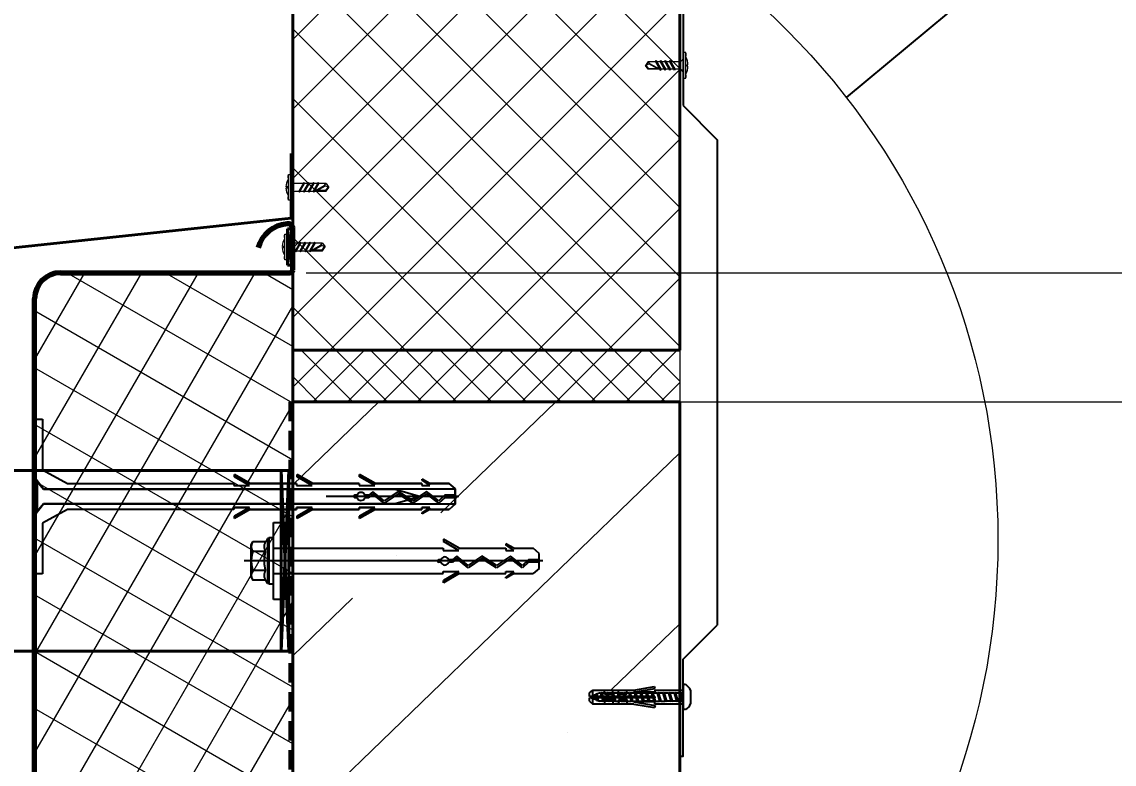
# Model space of a CAD drawing. Header units: millimetres. Extents: x -3689 to 2955806, y -724709 to -635850.
# Drawn here: x 2945288.7 to 2945712, y -717376.2 to -717088.6 of the extents above; entities that cross this region are included whole.
import ezdxf
from ezdxf import colors
from ezdxf.entities.mleader import LeaderData, LeaderLine
from ezdxf.math import Vec2, Vec3

# ---------------------------------------------------------------- set-up
doc = ezdxf.new("R2010")
doc.units = ezdxf.units.MM
doc.linetypes.add('DASHED2', pattern=[0.375, 0.25, -0.125])
for name, color, linetype, lineweight in [('0_текст', 7, 'Continuous', 0), ('_PP_Hatch', 9, 'Continuous', 9), ('_PP_Primary Line Continuous', 3, 'Continuous', 40), ('_Выноска', 7, 'Continuous', 15), ('K_Dim', 165, 'Continuous', 13), ('гидроветрозащита', 10, 'Continuous', 70), ('Гидроизоляция монолита', 30, 'DASHED2', 50), ('Штрих Мин. Вата', 40, 'Continuous', 15)]:
    doc.layers.add(name, color=color, linetype=linetype, lineweight=lineweight)
doc.layers.add('S-METL', color=14, linetype='Continuous')
doc.styles.add('SPDS', font='isocpeui.ttf')

# ---------------------------------------------------------------- blocks, each defined once
blk = doc.blocks.new('*U395')
for points in [[(-60.61, -10.61), (-50, 0)], [(-50, 0), (100.39, 0)], [(111, -10.61), (100.39, 0)], [(-80.61, -11.61), (-90.61, -11.61), (-90.61, -10.61), (-60.61, -10.61)], [(131, -11.61), (141, -11.61), (141, -10.61), (111, -10.61)]]:
    blk.add_lwpolyline(points)
blk = doc.blocks.new('шуруп 4х40')
at = {"color": 0}
for p, q in [((-1.13, 5.33), (0, 5.33)), ((0, -5.33), (0, 5.33)), ((-3.23, -2.91), (-3.23, 2.91)), ((0, 1.92), (0.08, 2)), ((0.79, -1.73), (0, 1.1)), ((1.1, -2), (0.08, 2)), ((0.08, 2), (0.39, 1.73)), ((1.36, -1.73), (0.39, 1.73)), ((2.26, 1.73), (0.39, 1.73)), ((2.26, 1.73), (2.52, 2)), ((3.23, -1.73), (2.26, 1.73)), ((3.54, -2), (2.52, 2)), ((2.52, 2), (2.83, 1.73)), ((3.8, -1.73), (2.83, 1.73)), ((2.83, 1.73), (4.66, 1.73)), ((4.66, 1.73), (4.92, 2)), ((5.63, -1.73), (4.66, 1.73)), ((5.94, -2), (4.92, 2)), ((4.92, 2), (5.23, 1.73)), ((6.2, -1.73), (5.23, 1.73)), ((5.23, 1.73), (7.09, 1.73)), ((7.09, 1.73), (7.35, 2)), ((8.06, -1.73), (7.09, 1.73)), ((8.37, -2), (7.35, 2)), ((7.35, 2), (7.66, 1.73)), ((8.63, -1.73), (7.66, 1.73)), ((9.53, 1.73), (7.66, 1.73)), ((9.53, 1.73), (9.78, 2)), ((10.5, -1.73), (9.53, 1.73)), ((10.81, -2), (9.78, 2)), ((9.78, 2), (10.09, 1.73)), ((11.06, -1.73), (10.09, 1.73)), ((11.96, 1.73), (10.09, 1.73)), ((11.96, 1.73), (12.22, 2)), ((12.93, -1.73), (11.96, 1.73)), ((13.24, -2), (12.22, 2)), ((12.22, 2), (12.53, 1.73)), ((13.5, -1.73), (12.53, 1.73)), ((12.53, 1.73), (14.36, 1.73)), ((14.36, 1.73), (14.62, 2)), ((15.33, -1.73), (14.36, 1.73)), ((15.64, -2), (14.62, 2)), ((14.62, 2), (14.93, 1.73)), ((15.9, -1.73), (14.93, 1.73)), ((14.93, 1.73), (16.79, 1.73)), ((16.79, 1.73), (17.05, 2)), ((17.77, -1.73), (16.79, 1.73)), ((18.08, -2), (17.05, 2)), ((17.05, 2), (17.36, 1.73)), ((18.33, -1.73), (17.36, 1.73)), ((19.19, 1.73), (17.36, 1.73)), ((19.19, 1.73), (19.45, 2)), ((20.17, -1.73), (19.19, 1.73)), ((20.48, -2), (19.45, 2)), ((19.45, 2), (19.76, 1.73)), ((20.73, -1.73), (19.76, 1.73)), ((21.63, 1.73), (19.76, 1.73)), ((21.63, 1.73), (21.89, 2)), ((22.6, -1.73), (21.63, 1.73)), ((22.91, -2), (21.89, 2)), ((21.89, 2), (22.2, 1.73)), ((23.17, -1.73), (22.2, 1.73)), ((24.03, 1.73), (22.2, 1.73)), ((24.03, 1.73), (24.29, 2)), ((25, -1.73), (24.03, 1.73)), ((25.31, -2), (24.29, 2)), ((24.29, 2), (24.6, 1.73)), ((25.57, -1.73), (24.6, 1.73)), ((26.46, 1.73), (24.6, 1.73)), ((26.46, 1.73), (26.72, 2)), ((27.43, -1.73), (26.46, 1.73)), ((27.74, -2), (26.72, 2)), ((26.72, 2), (27.03, 1.73)), ((28, -1.73), (27.03, 1.73)), ((28.86, 1.73), (27.03, 1.73)), ((28.86, 1.73), (29.12, 2)), ((29.83, -1.73), (28.86, 1.73)), ((30.14, -2), (29.12, 2)), ((29.12, 2), (29.43, 1.73)), ((30.4, -1.73), (29.43, 1.73)), ((29.43, 1.73), (31.26, 1.73)), ((31.26, 1.73), (31.52, 2)), ((32.23, -1.73), (31.26, 1.73)), ((32.54, -2), (31.52, 2)), ((31.52, 2), (31.83, 1.73)), ((32.8, -1.73), (31.83, 1.73)), ((31.83, 1.73), (33.76, 1.73)), ((33.76, 1.73), (34.02, 2)), ((34.73, -1.73), (33.76, 1.73)), ((35.04, -2), (34.02, 2)), ((34.02, 2), (34.33, 1.73)), ((35.3, -1.73), (34.33, 1.73)), ((34.33, 1.73), (35.67, 1.73)), ((36.25, 1.5), (35.67, 1.73)), ((36.52, 1.68), (36.25, 1.5)), ((36.95, -1.22), (36.25, 1.5)), ((37.25, -1.39), (36.52, 1.68)), ((36.91, 1.24), (36.52, 1.68)), ((37.44, -1.02), (36.91, 1.24)), ((40, 0), (36.91, 1.24)), ((37.44, -1.02), (40, 0)), ((0, -1.73), (0.79, -1.73)), ((0.79, -1.73), (1.1, -2)), ((1.36, -1.73), (1.1, -2)), ((1.36, -1.73), (3.23, -1.73)), ((3.23, -1.73), (3.54, -2)), ((3.8, -1.73), (3.54, -2)), ((3.8, -1.73), (5.63, -1.73)), ((5.63, -1.73), (5.94, -2)), ((6.2, -1.73), (5.94, -2)), ((6.2, -1.73), (8.06, -1.73)), ((8.06, -1.73), (8.37, -2)), ((8.63, -1.73), (8.37, -2)), ((8.63, -1.73), (10.5, -1.73)), ((10.5, -1.73), (10.81, -2)), ((11.06, -1.73), (10.81, -2)), ((11.06, -1.73), (12.93, -1.73)), ((12.93, -1.73), (13.24, -2)), ((13.5, -1.73), (13.24, -2)), ((13.5, -1.73), (15.33, -1.73)), ((15.33, -1.73), (15.64, -2)), ((15.9, -1.73), (15.64, -2)), ((15.9, -1.73), (17.77, -1.73)), ((17.77, -1.73), (18.08, -2)), ((18.33, -1.73), (18.08, -2)), ((18.33, -1.73), (20.17, -1.73)), ((20.17, -1.73), (20.48, -2)), ((20.73, -1.73), (20.48, -2)), ((20.73, -1.73), (22.6, -1.73)), ((22.6, -1.73), (22.91, -2)), ((23.17, -1.73), (22.91, -2)), ((23.17, -1.73), (25, -1.73)), ((25, -1.73), (25.31, -2)), ((25.57, -1.73), (25.31, -2)), ((25.57, -1.73), (27.43, -1.73)), ((27.43, -1.73), (27.74, -2)), ((28, -1.73), (27.74, -2)), ((28, -1.73), (29.83, -1.73)), ((29.83, -1.73), (30.14, -2)), ((30.4, -1.73), (30.14, -2)), ((30.4, -1.73), (32.23, -1.73)), ((32.23, -1.73), (32.54, -2)), ((32.8, -1.73), (32.54, -2)), ((32.8, -1.73), (34.73, -1.73)), ((34.73, -1.73), (35.04, -2)), ((35.3, -1.73), (35.04, -2)), ((35.3, -1.73), (35.67, -1.73)), ((35.67, -1.73), (36.95, -1.22)), ((36.95, -1.22), (37.25, -1.39)), ((37.25, -1.39), (37.44, -1.02)), ((-1.13, -5.33), (0, -5.33))]:
    blk.add_line(p, q, dxfattribs=at)
for centre, start, end in [((1.84, 0.64), 122.3235, 155.8642), ((1.84, -0.64), 204.1358, 237.6765)]:
    blk.add_arc(centre, 5.56, start, end, dxfattribs=at)
blk = doc.blocks.new('дюбель 6х40')
for p, q in [((0, 3), (12, 3)), ((0, -3), (0, 3)), ((11.98, 3.63), (12.13, 4.52)), ((21, 2.11), (11.98, 3.63)), ((12, 3), (12, 2.1)), ((12, 2.1), (21, 2.1)), ((12, 0.3), (40, 0.3)), ((12, -0.3), (12, 0.3)), ((21, 3), (12.13, 4.52)), ((21, 3), (38.61, 3)), ((24.01, 1.2), (24.01, 3)), ((24.01, 1.2), (27.61, 1.2)), ((27.61, 1.2), (27.61, 3)), ((30.01, 1.2), (30.01, 3)), ((30.01, 1.2), (33.61, 1.2)), ((33.61, 1.2), (33.61, 3)), ((38.61, 3), (38.61, 0.3)), ((40, 1.8), (38.61, 3)), ((40, 1.8), (40, 0.3)), ((12, -3), (0, -3)), ((21, -2.11), (11.98, -3.63)), ((11.98, -3.63), (12.13, -4.52)), ((12, -0.3), (40, -0.3)), ((12, -2.1), (21, -2.1)), ((12, -3), (12, -2.1)), ((21, -3), (12.13, -4.52)), ((38.61, -3), (21, -3)), ((24.01, -1.2), (27.61, -1.2)), ((24.01, -1.2), (24.01, -3)), ((27.61, -1.2), (27.61, -3)), ((30.01, -1.2), (33.61, -1.2)), ((30.01, -1.2), (30.01, -3)), ((33.61, -1.2), (33.61, -3)), ((38.61, -0.3), (38.61, -3)), ((40, -1.8), (38.61, -3)), ((40, -0.3), (40, -1.8))]:
    blk.add_line(p, q)
blk = doc.blocks.new('*U410')
for name in ['шуруп 4х40', 'дюбель 6х40']:
    blk.add_blockref(name, (0, 0))
blk = doc.blocks.new('4.2x16')
at = {"lineweight": 0}
for p, q in [((-1.2, 5.3), (-1.2, -5.3)), ((14.88, 1.6), (16, 0))]:
    blk.add_line(p, q, dxfattribs=at)
for points in [[(0, -5.3), (0, 5.3, 0.414214), (-0.2, 5.5), (-1, 5.5, 0.414214), (-1.2, 5.3, 0.209763), (-1.2, 3.8)], [(-1.2, 3.6, 0.114819), (-2.1, 0.25), (-1.6, 0.25), (-1.6, -0.25), (-2.1, -0.25, 0.114819), (-1.2, -3.6)], [(0, 3.1, 0.414214), (1.5, 1.6), (3.3, 1.6), (3.59, 2.1)], [(14.23, -0.83, 0.131652), (14.88, -1.6), (16, 0), (14.23, -0.83), (9.88, 1.6), (14.88, 1.6), (14.72, 1.3), (15.72, -0.13)], [(-1.2, -3.8, 0.209763), (-1.2, -5.3, 0.414214), (-1, -5.5), (-0.2, -5.5, 0.414214), (0, -5.3)], [(5.15, -1.6), (1.5, -1.6, 0.414214), (0, -3.1)]]:
    blk.add_lwpolyline(points, format="xyb", dxfattribs=at)
for points in [[(0, -1.6), (0, -1.6), (0, 1.6)], [(3.59, 2.1), (5.44, -2.1)], [(3.88, 1.6), (5.3, 1.6)], [(5.59, 2.1), (7.44, -2.1)], [(5.88, 1.6), (7.3, 1.6)], [(7.59, 2.1), (9.44, -2.1)], [(7.88, 1.6), (9.3, 1.6)], [(14.72, 1.3), (11.03, 1.3), (14.57, -0.67)], [(7.15, -1.6), (5.73, -1.6)], [(9.15, -1.6), (7.73, -1.6)], [(11.15, -1.6), (9.73, -1.6)], [(11.73, -1.6), (11.44, -2.1)], [(14.88, -1.6), (11.73, -1.6)]]:
    blk.add_lwpolyline(points, dxfattribs=at)
for points in [[(3.59, 2.1), (5.73, -1.6), (5.44, -2.1), (3.3, 1.6)], [(5.3, 1.6), (5.59, 2.1), (7.73, -1.6), (7.44, -2.1)], [(7.3, 1.6), (7.59, 2.1), (9.73, -1.6), (9.44, -2.1)], [(9.59, 2.1), (11.44, -2.1), (9.3, 1.6), (9.59, 2.1), (11.73, -1.6)]]:
    blk.add_lwpolyline(points, close=True, dxfattribs=at)
blk = doc.blocks.new('*U385')
blk.add_blockref('4.2x16', (0, 0))
blk = doc.blocks.new('_Open90')
at = {"color": 0, "linetype": 'ByBlock', "lineweight": -2}
for p, q in [((-0.5, 0.5), (0, 0)), ((0, 0), (-1, 0)), ((0, 0), (-0.5, -0.5))]:
    blk.add_line(p, q, dxfattribs=at)

msp = doc.modelspace()

# ---------------------------------------------------------------- linework, layer by layer
for p, q in [((2945608.23, -717117.95), (2945666.8, -717069.19)), ((2945294.79, -717278.2), (2945294.79, -717266.8)), ((2945294.79, -717266.8), (2945294.79, -717266.8)), ((2945294.79, -717266.8), (2945294.79, -717266.8)), ((2945294.79, -717266.8), (2945297.02, -717269.7)), ((2945297.02, -717269.7), (2945297.02, -717269.7)), ((2945297.02, -717269.7), (2945433.41, -717269.7)), ((2945433.41, -717269.7), (2945443.12, -717272.5)), ((2945297.02, -717275.3), (2945294.79, -717278.2)), ((2945433.41, -717275.3), (2945297.02, -717275.3)), ((2945443.12, -717272.5), (2945433.41, -717275.3)), ((2945294.79, -717278.2), (2945294.79, -717278.2)), ((2945294.79, -717278.2), (2945294.79, -717278.2)), ((2945294.79, -717278.2), (2945294.79, -717278.2))]:
    msp.add_line(p, q)
at = {"color": 1}
for p, q in [((2945293.65, -717302.5), (2945293.65, -717242.5)), ((2945293.65, -717242.5), (2945296.65, -717242.5)), ((2945296.65, -717242.5), (2945296.65, -717262.12)), ((2945296.65, -717262.12), (2945306.37, -717267.5)), ((2945293.65, -717279.15), (2945293.65, -717265.85)), ((2945293.65, -717265.85), (2945294.29, -717265.85)), ((2945294.29, -717265.85), (2945294.29, -717265.85)), ((2945294.29, -717265.85), (2945297.08, -717269.5)), ((2945371.06, -717264.88), (2945371.06, -717263.97)), ((2945371.06, -717263.97), (2945377.18, -717267.5)), ((2945376.97, -717268.28), (2945371.06, -717264.87)), ((2945395.32, -717264.87), (2945395.32, -717263.97)), ((2945395.32, -717263.97), (2945401.44, -717267.5)), ((2945401.23, -717268.28), (2945395.32, -717264.87)), ((2945425.7, -717267.5), (2945419.58, -717263.97)), ((2945419.58, -717263.97), (2945419.58, -717264.88)), ((2945419.58, -717264.87), (2945419.58, -717263.97)), ((2945419.58, -717263.97), (2945425.7, -717267.5)), ((2945425.49, -717268.28), (2945419.58, -717264.87)), ((2945425.49, -717268.28), (2945419.58, -717264.87)), ((2945446.82, -717267.5), (2945443.76, -717265.73)), ((2945443.76, -717265.73), (2945443.76, -717266.19)), ((2945443.76, -717266.19), (2945443.76, -717265.73)), ((2945443.76, -717265.73), (2945446.82, -717267.5)), ((2945446.82, -717268.28), (2945443.76, -717266.18)), ((2945446.82, -717268.28), (2945443.76, -717266.19)), ((2945297.08, -717269.5), (2945456.59, -717269.5)), ((2945306.37, -717267.5), (2945370.9, -717267.5)), ((2945370.9, -717267.5), (2945370.9, -717268.28)), ((2945370.9, -717268.28), (2945376.97, -717268.28)), ((2945377.18, -717267.5), (2945395.16, -717267.5)), ((2945395.16, -717267.5), (2945395.16, -717268.28)), ((2945395.16, -717268.28), (2945401.23, -717268.28)), ((2945401.44, -717267.5), (2945419.42, -717267.5)), ((2945406.65, -717267.5), (2945419.42, -717267.5)), ((2945419.42, -717267.5), (2945419.42, -717268.28)), ((2945419.42, -717267.5), (2945419.42, -717268.28)), ((2945419.42, -717268.28), (2945425.49, -717268.28)), ((2945419.42, -717268.28), (2945425.49, -717268.28)), ((2945424.72, -717270.65), (2945423.09, -717272.02)), ((2945429.13, -717274.19), (2945424.72, -717270.65)), ((2945443.68, -717267.5), (2945425.7, -717267.5)), ((2945425.7, -717267.5), (2945443.68, -717267.5)), ((2945425.7, -717267.5), (2945443.68, -717267.5)), ((2945434.48, -717270.57), (2945429.13, -717274.19)), ((2945434.48, -717271.5), (2945429.13, -717275.12)), ((2945440.17, -717274.19), (2945434.48, -717270.57)), ((2945440.17, -717275.12), (2945434.48, -717271.5)), ((2945445.52, -717270.57), (2945440.17, -717274.19)), ((2945445.52, -717271.5), (2945440.17, -717275.12)), ((2945443.68, -717267.5), (2945443.68, -717268.28)), ((2945443.68, -717267.5), (2945443.68, -717268.28)), ((2945443.68, -717268.28), (2945446.82, -717268.28)), ((2945443.68, -717268.28), (2945446.82, -717268.28)), ((2945450.24, -717274.19), (2945445.52, -717270.57)), ((2945450.24, -717275.12), (2945445.52, -717271.5)), ((2945454.3, -717267.5), (2945446.82, -717267.5)), ((2945446.82, -717267.5), (2945454.3, -717267.5)), ((2945456.65, -717269.46), (2945454.3, -717267.5)), ((2945454.3, -717267.5), (2945456.59, -717269.5)), ((2945456.59, -717269.5), (2945456.59, -717275.5)), ((2945456.65, -717275.45), (2945456.65, -717269.54)), ((2945297.08, -717275.5), (2945294.29, -717279.15)), ((2945456.59, -717275.5), (2945297.08, -717275.5)), ((2945458.09, -717272.5), (2945406.65, -717272.5)), ((2945418.61, -717272.02), (2945417.79, -717272.02)), ((2945418.61, -717272.97), (2945417.79, -717272.97)), ((2945423.09, -717272.02), (2945421.61, -717272.02)), ((2945423.09, -717272.97), (2945421.61, -717272.97)), ((2945423.09, -717272.97), (2945422.14, -717272.97)), ((2945424.72, -717271.57), (2945423.09, -717272.97)), ((2945429.13, -717275.12), (2945424.72, -717271.57)), ((2945452.58, -717272.04), (2945450.24, -717274.19)), ((2945452.58, -717272.97), (2945450.24, -717275.12)), ((2945456.26, -717272.04), (2945452.58, -717272.04)), ((2945456.26, -717272.97), (2945452.58, -717272.97)), ((2945456.59, -717275.5), (2945454.3, -717277.5)), ((2945456.65, -717275.53), (2945454.3, -717277.5)), ((2945456.26, -717272.97), (2945456.26, -717272.04)), ((2945294.29, -717279.15), (2945293.65, -717279.15)), ((2945294.29, -717279.15), (2945294.29, -717279.15)), ((2945306.37, -717277.5), (2945296.65, -717282.88)), ((2945370.9, -717277.5), (2945306.37, -717277.5)), ((2945370.9, -717277.5), (2945370.9, -717276.71)), ((2945370.9, -717276.71), (2945376.97, -717276.71)), ((2945376.97, -717276.71), (2945370.9, -717276.71)), ((2945370.9, -717276.71), (2945370.9, -717277.5)), ((2945376.97, -717276.71), (2945371.06, -717280.12)), ((2945371.06, -717280.11), (2945376.97, -717276.71)), ((2945377.18, -717277.5), (2945371.06, -717281.03)), ((2945377.18, -717277.5), (2945371.06, -717281.03)), ((2945395.16, -717277.5), (2945377.18, -717277.5)), ((2945401.23, -717276.71), (2945395.16, -717276.71)), ((2945395.16, -717276.71), (2945395.16, -717277.5)), ((2945395.32, -717280.11), (2945401.23, -717276.71)), ((2945401.44, -717277.5), (2945395.32, -717281.03)), ((2945419.42, -717277.5), (2945401.44, -717277.5)), ((2945406.65, -717277.5), (2945419.42, -717277.5)), ((2945419.42, -717277.5), (2945419.42, -717276.71)), ((2945419.42, -717276.71), (2945425.49, -717276.71)), ((2945425.49, -717276.71), (2945419.42, -717276.71)), ((2945419.42, -717276.71), (2945419.42, -717277.5)), ((2945425.49, -717276.71), (2945419.58, -717280.12)), ((2945419.58, -717280.12), (2945425.49, -717276.71)), ((2945425.7, -717277.5), (2945419.58, -717281.03)), ((2945425.7, -717277.5), (2945419.58, -717281.03)), ((2945425.7, -717277.5), (2945443.68, -717277.5)), ((2945443.68, -717277.5), (2945425.7, -717277.5)), ((2945443.68, -717277.5), (2945443.68, -717276.71)), ((2945443.68, -717276.71), (2945446.82, -717276.71)), ((2945446.82, -717276.71), (2945443.68, -717276.71)), ((2945443.68, -717276.71), (2945443.68, -717277.5)), ((2945446.82, -717276.71), (2945443.76, -717278.81)), ((2945443.76, -717278.8), (2945446.82, -717276.71)), ((2945446.82, -717277.5), (2945443.76, -717279.26)), ((2945446.82, -717277.5), (2945443.76, -717279.26)), ((2945443.76, -717279.26), (2945443.76, -717278.8)), ((2945443.76, -717279.26), (2945443.76, -717278.8)), ((2945446.82, -717277.5), (2945454.3, -717277.5)), ((2945454.3, -717277.5), (2945446.82, -717277.5)), ((2945296.65, -717282.88), (2945296.65, -717302.5)), ((2945371.06, -717281.03), (2945371.06, -717280.11)), ((2945371.06, -717281.03), (2945371.06, -717280.11)), ((2945395.32, -717281.03), (2945395.32, -717280.11)), ((2945419.58, -717281.03), (2945419.58, -717280.11)), ((2945419.58, -717281.03), (2945419.58, -717280.12)), ((2945296.65, -717302.5), (2945293.65, -717302.5))]:
    msp.add_line(p, q, dxfattribs=at)
at = {"color": 9, "ltscale": 7}
for p, q in [((2945377.18, -717267.5), (2945371.06, -717263.97)), ((2945371.06, -717263.97), (2945371.06, -717264.88)), ((2945401.44, -717267.5), (2945395.32, -717263.97)), ((2945395.32, -717263.97), (2945395.32, -717264.88)), ((2945401.23, -717268.28), (2945395.32, -717264.87)), ((2945377.18, -717267.5), (2945395.16, -717267.5)), ((2945395.16, -717267.5), (2945377.18, -717267.5)), ((2945395.16, -717267.5), (2945395.16, -717268.28)), ((2945395.16, -717268.28), (2945401.23, -717268.28)), ((2945401.44, -717267.5), (2945419.42, -717267.5)), ((2945419.42, -717267.5), (2945401.44, -717267.5)), ((2945377.18, -717277.5), (2945395.16, -717277.5)), ((2945395.16, -717277.5), (2945395.16, -717276.71)), ((2945395.16, -717276.71), (2945401.23, -717276.71)), ((2945401.23, -717276.71), (2945395.32, -717280.12)), ((2945401.44, -717277.5), (2945395.32, -717281.03)), ((2945401.44, -717277.5), (2945419.42, -717277.5)), ((2945395.32, -717281.03), (2945395.32, -717280.11)), ((2945386.18, -717288.58), (2945384.42, -717288.58)), ((2945384.42, -717288.58), (2945384.42, -717306.41)), ((2945386.18, -717306.41), (2945386.18, -717288.58)), ((2945386.18, -717292.58), (2945451.92, -717292.58)), ((2945451.92, -717292.58), (2945451.92, -717293.37)), ((2945458.2, -717292.58), (2945452.08, -717289.05)), ((2945452.08, -717289.05), (2945452.08, -717289.97)), ((2945457.99, -717293.37), (2945452.08, -717289.96)), ((2945458.2, -717292.58), (2945476.18, -717292.58)), ((2945458.2, -717292.58), (2945476.18, -717292.58)), ((2945476.18, -717292.58), (2945476.18, -717293.37)), ((2945479.32, -717292.58), (2945476.26, -717290.82)), ((2945476.26, -717290.82), (2945476.26, -717291.28)), ((2945479.32, -717293.37), (2945476.26, -717291.27)), ((2945479.32, -717292.58), (2945486.8, -717292.58)), ((2945489.15, -717294.54), (2945486.8, -717292.58)), ((2945451.92, -717293.37), (2945457.99, -717293.37)), ((2945457.22, -717295.65), (2945455.59, -717297.02)), ((2945457.22, -717296.57), (2945455.59, -717297.97)), ((2945461.63, -717299.19), (2945457.22, -717295.65)), ((2945461.63, -717300.12), (2945457.22, -717296.57)), ((2945466.98, -717295.57), (2945461.63, -717299.19)), ((2945466.98, -717296.5), (2945461.63, -717300.12)), ((2945472.67, -717299.19), (2945466.98, -717295.57)), ((2945472.67, -717300.12), (2945466.98, -717296.5)), ((2945478.02, -717295.57), (2945472.67, -717299.19)), ((2945478.02, -717296.5), (2945472.67, -717300.12)), ((2945476.18, -717293.37), (2945479.32, -717293.37)), ((2945482.74, -717299.19), (2945478.02, -717295.57)), ((2945482.74, -717300.12), (2945478.02, -717296.5)), ((2945489.15, -717300.45), (2945489.15, -717294.54)), ((2945451.11, -717297.02), (2945450.29, -717297.02)), ((2945451.11, -717297.97), (2945450.29, -717297.97)), ((2945455.59, -717297.02), (2945454.11, -717297.02)), ((2945455.59, -717297.97), (2945454.11, -717297.97)), ((2945455.59, -717297.97), (2945454.64, -717297.97)), ((2945485.08, -717297.04), (2945482.74, -717299.19)), ((2945485.08, -717297.97), (2945482.74, -717300.12)), ((2945488.76, -717297.04), (2945485.08, -717297.04)), ((2945488.76, -717297.97), (2945485.08, -717297.97)), ((2945489.15, -717300.45), (2945486.8, -717302.41)), ((2945488.76, -717297.97), (2945488.76, -717297.04)), ((2945386.18, -717302.41), (2945451.92, -717302.41)), ((2945451.92, -717302.41), (2945451.92, -717301.62)), ((2945451.92, -717301.62), (2945457.99, -717301.62)), ((2945457.99, -717301.62), (2945452.08, -717305.03)), ((2945458.2, -717302.41), (2945452.08, -717305.94)), ((2945452.08, -717305.94), (2945452.08, -717305.02)), ((2945458.2, -717302.41), (2945476.18, -717302.41)), ((2945476.18, -717302.41), (2945476.18, -717301.62)), ((2945476.18, -717301.62), (2945479.32, -717301.62)), ((2945479.32, -717301.62), (2945476.26, -717303.72)), ((2945479.32, -717302.41), (2945476.26, -717304.17)), ((2945476.26, -717304.17), (2945476.26, -717303.72)), ((2945479.32, -717302.41), (2945486.8, -717302.41)), ((2945384.42, -717306.41), (2945386.18, -717306.41))]:
    msp.add_line(p, q, dxfattribs=at)
at = {"color": 9, "ltscale": 5}
for p, q in [((2945386.18, -717282.64), (2945389.15, -717282.64)), ((2945386.18, -717312.36), (2945386.18, -717282.64)), ((2945389.15, -717282.64), (2945389.15, -717312.36)), ((2945377.49, -717291.25), (2945378.17, -717290.06)), ((2945377.49, -717303.74), (2945377.49, -717291.25)), ((2945383.24, -717290.06), (2945378.17, -717290.06)), ((2945383.93, -717288.77), (2945383.24, -717290.06)), ((2945383.93, -717288.77), (2945383.93, -717306.22)), ((2945383.24, -717293.78), (2945378.17, -717293.78)), ((2945377.49, -717303.74), (2945378.17, -717304.93)), ((2945383.24, -717301.21), (2945378.17, -717301.21)), ((2945383.24, -717304.93), (2945378.17, -717304.93)), ((2945383.93, -717306.22), (2945383.24, -717304.93)), ((2945389.15, -717312.36), (2945386.18, -717312.36))]:
    msp.add_line(p, q, dxfattribs=at)
at = {"color": 9}
for p, q in [((2945384.42, -717288.77), (2945383.93, -717288.77)), ((2945384.42, -717306.22), (2945383.93, -717306.22))]:
    msp.add_line(p, q, dxfattribs=at)
at = {"color": 9, "ltscale": 3}
msp.add_line((2945384.42, -717288.77), (2945384.42, -717306.22), dxfattribs=at)
at = {"color": 9, "ltscale": 10}
msp.add_line((2945490.59, -717297.5), (2945374.79, -717297.5), dxfattribs=at)
at = {"color": 1}
for centre, radius, start, end in [((2945420.11, -717272.5), 1.57, 17.4576, 162.5424), ((2945417.79, -717272.5), 0.471, 90, 270), ((2945420.11, -717272.5), 1.57, 197.4576, 342.5424)]:
    msp.add_arc(centre, radius, start, end, dxfattribs=at)
at = {"color": 9, "ltscale": 7}
for centre, radius, start, end in [((2945452.61, -717297.5), 1.57, 17.4576, 162.5424), ((2945450.29, -717297.5), 0.471, 90, 270), ((2945452.61, -717297.5), 1.57, 197.4576, 342.5424)]:
    msp.add_arc(centre, radius, start, end, dxfattribs=at)
at = {"color": 9, "ltscale": 5}
for points in [[(2945378.17, -717290.06), (2945377.1, -717291.92), (2945378.17, -717293.78)], [(2945383.24, -717293.78), (2945382.17, -717291.92), (2945383.24, -717290.06)], [(2945378.17, -717293.78), (2945377.1, -717297.5), (2945378.17, -717301.21)], [(2945383.24, -717301.21), (2945382.17, -717297.5), (2945383.24, -717293.78)], [(2945378.17, -717301.21), (2945377.1, -717303.07), (2945378.17, -717304.93)], [(2945383.24, -717304.93), (2945382.17, -717303.07), (2945383.24, -717301.21)]]:
    msp.add_rational_spline(points, [1.31624349047, 1.51986706708, 1.31624349047], degree=2, dxfattribs=at)
at = {"layer": '_PP_Hatch', "linetype": 'Continuous', "ltscale": 10}
for p, q in [((2945393.65, -717268.03), (2945427, -717235.82)), ((2945393.65, -717285.82), (2945393.65, -717235.82)), ((2945451.03, -717278.82), (2945495.56, -717235.82)), ((2945393.65, -717400.44), (2945543.65, -717255.59)), ((2945433.9, -717295.37), (2945433.9, -717295.37)), ((2945393.65, -717334.24), (2945416.77, -717311.91)), ((2945517.2, -717347.34), (2945543.65, -717321.79)), ((2945393.65, -717375.82), (2945393.65, -717325.82)), ((2945500.07, -717363.88), (2945500.07, -717363.88))]:
    msp.add_line(p, q, dxfattribs=at)
at = {"layer": '_PP_Hatch', "ltscale": 10}
msp.add_line((2945393.65, -717235.82), (2945393.65, -717635.82), dxfattribs=at)
at = {"layer": '_PP_Primary Line Continuous', "ltscale": 10}
for p, q in [((2945393.65, -716829.42), (2945393.65, -717215.82)), ((2945543.65, -717215.82), (2945543.65, -716829.42)), ((2945393.65, -717185.82), (2945303.65, -717185.82)), ((2945393.65, -717499.82), (2945393.65, -717185.82)), ((2945293.65, -717195.82), (2945293.65, -717485.82)), ((2945393.65, -717215.82), (2945543.65, -717215.82)), ((2945543.65, -717235.82), (2945393.65, -717235.82)), ((2945393.65, -717235.82), (2945393.65, -717635.82)), ((2945543.65, -717635.82), (2945543.65, -717235.82))]:
    msp.add_line(p, q, dxfattribs=at)
at = {"layer": '_PP_Primary Line Continuous'}
for p, q in [((2945393.07, -717139.62), (2945393.07, -717164.62)), ((2945393.07, -717164.62), (2945222.74, -717182.82))]:
    msp.add_line(p, q, dxfattribs=at)
at = {"layer": '_PP_Primary Line Continuous', "color": 116, "true_color": 0x136734}
for p, q in [((2945393.65, -717168.82), (2945391.65, -717168.82)), ((2945391.65, -717168.82), (2945391.65, -717182.82)), ((2945391.65, -717168.82), (2945393.65, -717182.82)), ((2945393.65, -717168.82), (2945391.65, -717182.82)), ((2945393.65, -717182.82), (2945393.65, -717168.82)), ((2945393.65, -717182.82), (2945393.65, -717168.82)), ((2945391.65, -717182.82), (2945393.65, -717182.82))]:
    msp.add_line(p, q, dxfattribs=at)
at = {"layer": '_PP_Primary Line Continuous', "color": 159, "true_color": 0x22346e}
for p, q in [((2945250.71, -717262.5), (2945392.15, -717262.5)), ((2945389.15, -717332.5), (2945389.15, -717262.5)), ((2945389.15, -717262.5), (2945392.15, -717262.5)), ((2945392.15, -717262.5), (2945389.15, -717332.5)), ((2945392.15, -717332.5), (2945389.15, -717262.5)), ((2945392.15, -717262.5), (2945392.15, -717332.5)), ((2945392.15, -717332.5), (2945250.71, -717332.5)), ((2945392.15, -717332.5), (2945389.15, -717332.5)), ((2945389.15, -717332.5), (2945392.15, -717332.5))]:
    msp.add_line(p, q, dxfattribs=at)
at = {"layer": '_PP_Primary Line Continuous', "ltscale": 10}
msp.add_arc((2945303.65, -717195.82), 10, 90, 180, dxfattribs=at)
at = {"layer": '_Выноска'}
for p, q in [((2945398.9, -717185.82), (2945813.29, -717185.82)), ((2945398.9, -717235.82), (2945813.29, -717235.82)), ((2945549.9, -717235.82), (2945814.29, -717235.82))]:
    msp.add_line(p, q, dxfattribs=at)
msp.add_circle((2945387.71, -717289.22), 279.22, dxfattribs=at)
at = {"layer": 'K_Dim'}
for p, q in [((2945393.65, -717215.82), (2945543.65, -717215.82)), ((2945393.65, -717235.82), (2945393.65, -717215.82)), ((2945543.65, -717215.82), (2945543.65, -717235.82)), ((2945543.65, -717235.82), (2945393.65, -717235.82))]:
    msp.add_line(p, q, dxfattribs=at)
at = {"layer": 'гидроветрозащита'}
for p, q in [((2945391.44, -717166.87), (2945391.44, -717166.87)), ((2945393.65, -717184.82), (2945393.65, -717168.82)), ((2945303.65, -717185.82), (2945392.65, -717185.82)), ((2945293.65, -717485.82), (2945293.65, -717195.82))]:
    msp.add_line(p, q, dxfattribs=at)
for centre, radius, start, end in [((2945392.5, -717179.53), 12.7, 94.782, 164.6312), ((2945391.8, -717168.69), 1.86, 355.9907, 101.2422), ((2945303.65, -717195.82), 10, 90, 180), ((2945392.65, -717184.82), 1, 270, 0)]:
    msp.add_arc(centre, radius, start, end, dxfattribs=at)
at = {"layer": 'Гидроизоляция монолита', "ltscale": 30}
msp.add_line((2945392.65, -717235.82), (2945392.65, -717634.82), dxfattribs=at)
at = {"layer": 'Штрих Мин. Вата', "linetype": 'Continuous'}
for p, q in [((2945393.65, -717095.45), (2945543.65, -716945.45)), ((2945543.65, -717106.64), (2945393.65, -716956.64)), ((2945393.65, -717122.39), (2945543.65, -716972.39)), ((2945543.65, -717133.58), (2945393.65, -716983.58)), ((2945393.65, -717149.33), (2945543.65, -716999.33)), ((2945543.65, -717160.52), (2945393.65, -717010.52)), ((2945393.65, -717176.27), (2945543.65, -717026.27)), ((2945543.65, -717187.46), (2945393.65, -717037.46)), ((2945393.65, -717203.21), (2945543.65, -717053.21)), ((2945543.65, -717214.4), (2945393.65, -717064.4)), ((2945407.98, -717215.82), (2945543.65, -717080.15)), ((2945518.14, -717215.82), (2945393.65, -717091.34)), ((2945434.92, -717215.82), (2945543.65, -717107.09)), ((2945491.19, -717215.82), (2945393.65, -717118.28)), ((2945461.87, -717215.82), (2945543.65, -717134.04)), ((2945464.25, -717215.82), (2945393.65, -717145.22)), ((2945488.81, -717215.82), (2945543.65, -717160.98)), ((2945437.31, -717215.82), (2945393.65, -717172.16)), ((2945293.65, -717219.6), (2945313.15, -717185.82)), ((2945293.65, -717257.7), (2945335.15, -717185.82)), ((2945293.65, -717295.8), (2945357.15, -717185.82)), ((2945293.65, -717333.9), (2945379.14, -717185.82)), ((2945393.65, -717236.37), (2945306.1, -717185.82)), ((2945393.65, -717214.38), (2945344.2, -717185.82)), ((2945393.65, -717192.38), (2945382.3, -717185.82)), ((2945515.75, -717215.82), (2945543.65, -717187.92)), ((2945293.65, -717372), (2945393.65, -717198.79)), ((2945410.37, -717215.82), (2945393.65, -717199.11)), ((2945393.65, -717258.37), (2945293.65, -717200.63)), ((2945393.65, -717216.68), (2945394.51, -717215.82)), ((2945393.65, -717230.15), (2945407.98, -717215.82)), ((2945416.9, -717235.82), (2945396.9, -717215.82)), ((2945401.45, -717235.82), (2945421.45, -717215.82)), ((2945430.37, -717235.82), (2945410.37, -717215.82)), ((2945414.92, -717235.82), (2945434.92, -717215.82)), ((2945443.84, -717235.82), (2945423.84, -717215.82)), ((2945428.39, -717235.82), (2945448.39, -717215.82)), ((2945457.31, -717235.82), (2945437.31, -717215.82)), ((2945441.87, -717235.82), (2945461.87, -717215.82)), ((2945470.78, -717235.82), (2945450.78, -717215.82)), ((2945455.34, -717235.82), (2945475.34, -717215.82)), ((2945484.25, -717235.82), (2945464.25, -717215.82)), ((2945468.81, -717235.82), (2945488.81, -717215.82)), ((2945497.72, -717235.82), (2945477.72, -717215.82)), ((2945482.28, -717235.82), (2945502.28, -717215.82)), ((2945511.19, -717235.82), (2945491.19, -717215.82)), ((2945495.75, -717235.82), (2945515.75, -717215.82)), ((2945524.66, -717235.82), (2945504.66, -717215.82)), ((2945509.22, -717235.82), (2945529.22, -717215.82)), ((2945538.14, -717235.82), (2945518.14, -717215.82)), ((2945522.69, -717235.82), (2945542.69, -717215.82)), ((2945543.65, -717227.87), (2945531.61, -717215.82)), ((2945542.69, -717215.82), (2945543.65, -717214.86)), ((2945393.65, -717280.37), (2945293.65, -717222.63)), ((2945403.43, -717235.82), (2945393.65, -717226.05)), ((2945536.16, -717235.82), (2945543.65, -717228.33)), ((2945293.65, -717410.1), (2945393.65, -717236.89)), ((2945393.65, -717302.36), (2945293.65, -717244.63)), ((2945393.65, -717324.36), (2945293.65, -717266.63)), ((2945293.65, -717448.2), (2945393.65, -717274.99)), ((2945393.65, -717346.36), (2945293.65, -717288.62)), ((2945393.65, -717368.35), (2945293.65, -717310.62)), ((2945293.67, -717486.26), (2945393.65, -717313.09)), ((2945393.65, -717390.35), (2945293.65, -717332.62)), ((2945307.84, -717499.82), (2945393.65, -717351.19)), ((2945393.65, -717412.35), (2945293.65, -717354.61))]:
    msp.add_line(p, q, dxfattribs=at)

# ---------------------------------------------------------------- block references
at = {"layer": 'S-METL'}
for name, p, xscale, yscale, zscale, rotation in [('*U395', (2945558.16, -717196.83), 1.25, 1.25, 1.25, 270), ('*U385', (2945544.9, -717105.48), 0.9090909090909092, 0.9090909090909092, 0.9090909090909092, 180.0000000003209), ('*U385', (2945393.07, -717152.74), -0.9090909090909092, 0.9090909090909092, 0.9090909090909092, 180), ('*U385', (2945391.65, -717175.82), -0.9090909090909092, 0.9090909090909092, 0.9090909090909092, 180), ('*U410', (2945544.9, -717350.22), 0.906249999999818, 0.906249999999818, 0.906249999999818, 180)]:
    msp.add_blockref(name, p, dxfattribs=dict(at, xscale=xscale, yscale=yscale, zscale=zscale, rotation=rotation))

# ---------------------------------------------------------------- leaders
at = {"layer": '0_текст'}
ml = msp.add_multileader_mtext('Standard', dxfattribs=at)
ml.set_content('\\A1;{\\fISOCPEUR|b0|i0|c204|p34;Мастика гидроизоляционная \\PPolymast "Жидкая резина" \\H0.7x;\\S(2)^ ;}', color=256, style='SPDS')
ml.set_leader_properties(color=256, linetype='ByLayer', lineweight=-1)
ml.build(insert=Vec2(0, 0))
ml.multileader.update_dxf_attribs({"text_left_attachment_type": 6, "text_right_attachment_type": 6, "dogleg_length": 0, "arrow_head_size": 35, "scale": 10})
ctx = ml.context
ctx.base_point, ctx.scale, ctx.char_height, ctx.arrow_head_size, ctx.landing_gap_size, ctx.plane_origin = Vec3(2948875.89, -717123.39), 10, 25, 35, 0.1, Vec3(2950924.05, -717574.17)
ctx.left_attachment, ctx.right_attachment, ctx.text_align_type = 6, 6, 2
notes = []
notes.append((ctx, [(0, (1, 1, 0), (2949330.09, -717123.39), (-1, 0), 0, [(0, [(2949528.26, -717608.43)], 0, [])])]))
ctx.mtext.insert, ctx.mtext.width, ctx.mtext.defined_height, ctx.mtext.alignment, ctx.mtext.flow_direction = Vec3(2949329.99, -717090.89), 522.2417, 9.24, 3, 5
ml = msp.add_multileader_mtext('Standard', dxfattribs=at)
ml.set_content('\\pxql,t23;Керамогранит на подсистеме^I- 10 мм\\PВоздушный зазор ^I- 100 мм\\PГидро-ветрозащитная мембрана\\PISOBOX 95^I- 4 мм\\PМинераловатные плиты \\PТЕХНОЛАЙТ ЭКСТРА ^I- 100 мм\\P\\pt30;Монолитная стена (см. КЖ0)', color=256, style='SPDS')
ml.set_leader_properties(color=256, linetype='ByLayer', lineweight=-1)
ml.set_arrow_properties(name='OPEN90')
ml.build(insert=Vec2(0, 0))
ml.multileader.update_dxf_attribs({"text_left_attachment_type": 6, "text_right_attachment_type": 6, "dogleg_length": 0, "arrow_head_size": 25, "scale": 10})
ctx = ml.context
ctx.base_point, ctx.scale, ctx.char_height, ctx.arrow_head_size, ctx.landing_gap_size, ctx.plane_origin = Vec3(2948875.17, -717339.68), 10, 20, 25, 0.1, Vec3(2952570.15, -717600.95)
ctx.left_attachment, ctx.right_attachment, ctx.text_align_type = 6, 6, 2
notes.append((ctx, [(0, (1, 1, 0), (2949444.82, -717339.68), (-1, 0), 0, [(0, [(2949627.26, -717339.44)], 0, [])])]))
ctx.mtext.insert, ctx.mtext.width, ctx.mtext.defined_height, ctx.mtext.alignment, ctx.mtext.flow_direction = Vec3(2949444.72, -717315.68), 725.3376, 180.19, 3, 5
for ctx, leaders in notes:
    for number, flags, end, landing, length, lines in leaders:
        leader = LeaderData()
        leader.index, (leader.has_last_leader_line, leader.has_dogleg_vector, leader.attachment_direction) = number, flags
        leader.last_leader_point, leader.dogleg_vector, leader.dogleg_length = Vec3(end), Vec3(landing), length
        for number, points, colour, breaks in lines:
            line = LeaderLine()
            line.index, line.vertices, line.color, line.breaks = number, Vec3.list(points), colors.encode_raw_color(colour), breaks
            leader.lines.append(line)
        ctx.leaders.append(leader)

doc.saveas('drawing.dxf')
